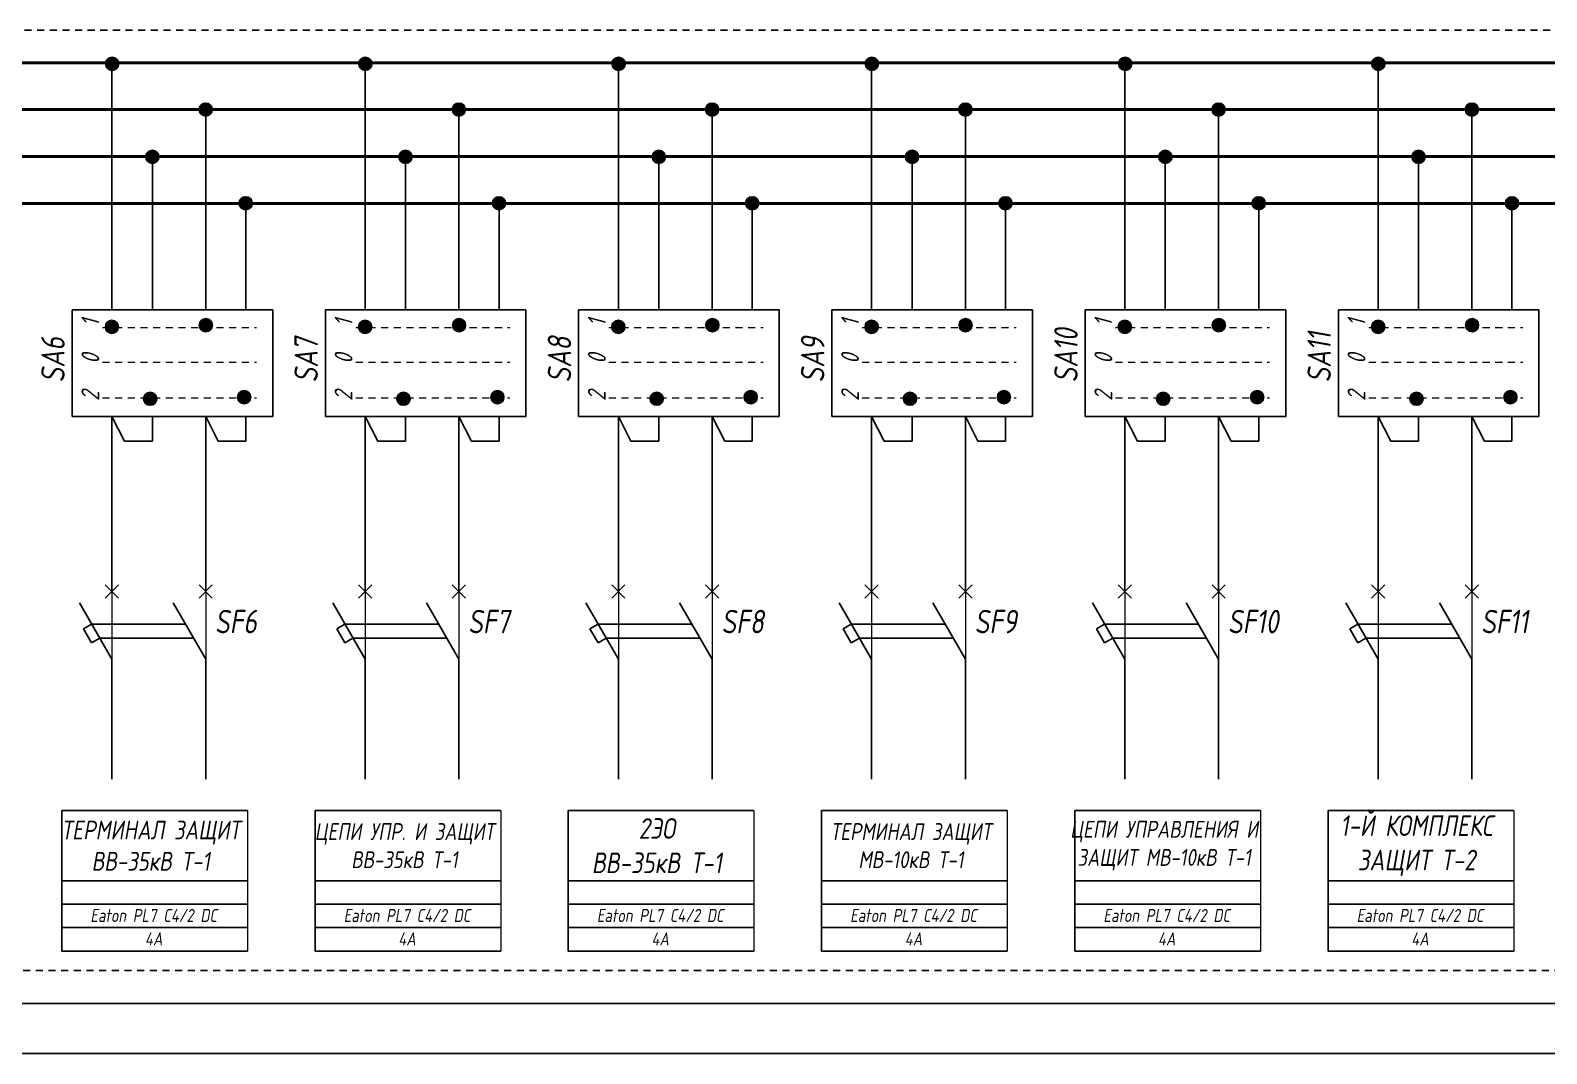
# Model space of a CAD drawing. Header units: millimetres. Extents: x 9 to 2240, y -207 to 4598.
# Drawn here: x 1325.6 to 1487.4, y 4023.9 to 4133.1 of the extents above; entities that cross this region are included whole.
import ezdxf

# ---------------------------------------------------------------- set-up
doc = ezdxf.new("R2010")
doc.units = ezdxf.units.MM
doc.linetypes.add('JIS_02_0.7', pattern=[1.35, 0.75, -0.6])
doc.layers.add('Разрывы', color=10, linetype='Continuous')
doc.styles.add('eskdw', font='', dxfattribs={"oblique": 10})
doc.styles.add('GOST', font='', dxfattribs={"oblique": 10, "height": 2.5})
doc.styles.get("Standard").update_dxf_attribs({"font": '', "oblique": 10, "height": 2.5})
doc.styles.add('Гост', font='', dxfattribs={"oblique": 10, "height": 1.4})
doc.styles.get('eskdw').set_extended_font_data('GOST type A')
doc.styles.get('GOST').set_extended_font_data('GOST type A')
doc.styles.get('Standard').set_extended_font_data('GOST type A')
doc.styles.get('Гост').set_extended_font_data('GOST type A')

msp = doc.modelspace()

# ---------------------------------------------------------------- hatches: boundary and pattern name
for points in [[(1335.06, 4129.56, 1), (1333.66, 4129.56, 1)], [(1335.06, 4129.56, 1), (1333.66, 4129.56, 1)], [(1362.07, 4129.56, 1), (1360.67, 4129.56, 1)], [(1362.07, 4129.56, 1), (1360.67, 4129.56, 1)], [(1389.09, 4129.56, 1), (1387.69, 4129.56, 1)], [(1389.09, 4129.56, 1), (1387.69, 4129.56, 1)], [(1416.1, 4129.56, 1), (1414.7, 4129.56, 1)], [(1416.1, 4129.56, 1), (1414.7, 4129.56, 1)], [(1443.12, 4129.56, 1), (1441.72, 4129.56, 1)], [(1443.12, 4129.56, 1), (1441.72, 4129.56, 1)], [(1470.13, 4129.56, 1), (1468.73, 4129.56, 1)], [(1470.13, 4129.56, 1), (1468.73, 4129.56, 1)], [(1345.04, 4124.67, 1), (1343.64, 4124.67, 1)], [(1345.04, 4124.67, 1), (1343.64, 4124.67, 1)], [(1372.05, 4124.67, 1), (1370.65, 4124.67, 1)], [(1372.05, 4124.67, 1), (1370.65, 4124.67, 1)], [(1399.06, 4124.67, 1), (1397.66, 4124.67, 1)], [(1399.06, 4124.67, 1), (1397.66, 4124.67, 1)], [(1426.08, 4124.67, 1), (1424.68, 4124.67, 1)], [(1426.08, 4124.67, 1), (1424.68, 4124.67, 1)], [(1453.09, 4124.67, 1), (1451.69, 4124.67, 1)], [(1453.09, 4124.67, 1), (1451.69, 4124.67, 1)], [(1480.11, 4124.67, 1), (1478.71, 4124.67, 1)], [(1480.11, 4124.67, 1), (1478.71, 4124.67, 1)], [(1339.35, 4119.63, 1), (1337.95, 4119.63, 1)], [(1339.35, 4119.63, 1), (1337.95, 4119.63, 1)], [(1366.36, 4119.63, 1), (1364.96, 4119.63, 1)], [(1366.36, 4119.63, 1), (1364.96, 4119.63, 1)], [(1393.38, 4119.63, 1), (1391.98, 4119.63, 1)], [(1393.38, 4119.63, 1), (1391.98, 4119.63, 1)], [(1420.39, 4119.63, 1), (1418.99, 4119.63, 1)], [(1420.39, 4119.63, 1), (1418.99, 4119.63, 1)], [(1447.41, 4119.63, 1), (1446.01, 4119.63, 1)], [(1447.41, 4119.63, 1), (1446.01, 4119.63, 1)], [(1474.42, 4119.63, 1), (1473.02, 4119.63, 1)], [(1474.42, 4119.63, 1), (1473.02, 4119.63, 1)], [(1349.31, 4114.68, 1), (1347.91, 4114.68, 1)], [(1349.31, 4114.68, 1), (1347.91, 4114.68, 1)], [(1376.33, 4114.68, 1), (1374.93, 4114.68, 1)], [(1376.33, 4114.68, 1), (1374.93, 4114.68, 1)], [(1403.34, 4114.68, 1), (1401.94, 4114.68, 1)], [(1403.34, 4114.68, 1), (1401.94, 4114.68, 1)], [(1430.36, 4114.68, 1), (1428.96, 4114.68, 1)], [(1430.36, 4114.68, 1), (1428.96, 4114.68, 1)], [(1457.37, 4114.68, 1), (1455.97, 4114.68, 1)], [(1457.37, 4114.68, 1), (1455.97, 4114.68, 1)], [(1484.39, 4114.68, 1), (1482.99, 4114.68, 1)], [(1484.39, 4114.68, 1), (1482.99, 4114.68, 1)], [(1334.34, 4102.19, 1), (1334.34, 4100.79, 1)], [(1334.34, 4102.19, 1), (1334.34, 4100.79, 1)], [(1334.34, 4102.19, 1), (1334.34, 4100.79, 1)], [(1344.36, 4102.37, 1), (1344.36, 4100.97, 1)], [(1344.36, 4102.37, 1), (1344.36, 4100.97, 1)], [(1344.36, 4102.37, 1), (1344.36, 4100.97, 1)], [(1361.35, 4102.19, 1), (1361.35, 4100.79, 1)], [(1361.35, 4102.19, 1), (1361.35, 4100.79, 1)], [(1361.35, 4102.19, 1), (1361.35, 4100.79, 1)], [(1371.37, 4102.37, 1), (1371.37, 4100.97, 1)], [(1371.37, 4102.37, 1), (1371.37, 4100.97, 1)], [(1371.37, 4102.37, 1), (1371.37, 4100.97, 1)], [(1388.36, 4102.19, 1), (1388.36, 4100.79, 1)], [(1388.36, 4102.19, 1), (1388.36, 4100.79, 1)], [(1388.36, 4102.19, 1), (1388.36, 4100.79, 1)], [(1398.39, 4102.37, 1), (1398.39, 4100.97, 1)], [(1398.39, 4102.37, 1), (1398.39, 4100.97, 1)], [(1398.39, 4102.37, 1), (1398.39, 4100.97, 1)], [(1415.38, 4102.19, 1), (1415.38, 4100.79, 1)], [(1415.38, 4102.19, 1), (1415.38, 4100.79, 1)], [(1415.38, 4102.19, 1), (1415.38, 4100.79, 1)], [(1425.4, 4102.37, 1), (1425.4, 4100.97, 1)], [(1425.4, 4102.37, 1), (1425.4, 4100.97, 1)], [(1425.4, 4102.37, 1), (1425.4, 4100.97, 1)], [(1442.39, 4102.19, 1), (1442.39, 4100.79, 1)], [(1442.39, 4102.19, 1), (1442.39, 4100.79, 1)], [(1442.39, 4102.19, 1), (1442.39, 4100.79, 1)], [(1452.42, 4102.37, 1), (1452.42, 4100.97, 1)], [(1452.42, 4102.37, 1), (1452.42, 4100.97, 1)], [(1452.42, 4102.37, 1), (1452.42, 4100.97, 1)], [(1469.41, 4102.19, 1), (1469.41, 4100.79, 1)], [(1469.41, 4102.19, 1), (1469.41, 4100.79, 1)], [(1469.41, 4102.19, 1), (1469.41, 4100.79, 1)], [(1479.43, 4102.37, 1), (1479.43, 4100.97, 1)], [(1479.43, 4102.37, 1), (1479.43, 4100.97, 1)], [(1479.43, 4102.37, 1), (1479.43, 4100.97, 1)], [(1338.42, 4094.52, 1), (1338.42, 4093.12, 1)], [(1338.42, 4094.52, 1), (1338.42, 4093.12, 1)], [(1338.42, 4094.52, 1), (1338.42, 4093.12, 1)], [(1348.45, 4094.69, 1), (1348.45, 4093.29, 1)], [(1348.45, 4094.69, 1), (1348.45, 4093.29, 1)], [(1348.45, 4094.69, 1), (1348.45, 4093.29, 1)], [(1365.44, 4094.52, 1), (1365.44, 4093.12, 1)], [(1365.44, 4094.52, 1), (1365.44, 4093.12, 1)], [(1365.44, 4094.52, 1), (1365.44, 4093.12, 1)], [(1375.46, 4094.69, 1), (1375.46, 4093.29, 1)], [(1375.46, 4094.69, 1), (1375.46, 4093.29, 1)], [(1375.46, 4094.69, 1), (1375.46, 4093.29, 1)], [(1392.45, 4094.52, 1), (1392.45, 4093.12, 1)], [(1392.45, 4094.52, 1), (1392.45, 4093.12, 1)], [(1392.45, 4094.52, 1), (1392.45, 4093.12, 1)], [(1402.48, 4094.69, 1), (1402.48, 4093.29, 1)], [(1402.48, 4094.69, 1), (1402.48, 4093.29, 1)], [(1402.48, 4094.69, 1), (1402.48, 4093.29, 1)], [(1419.47, 4094.52, 1), (1419.47, 4093.12, 1)], [(1419.47, 4094.52, 1), (1419.47, 4093.12, 1)], [(1419.47, 4094.52, 1), (1419.47, 4093.12, 1)], [(1429.49, 4094.69, 1), (1429.49, 4093.29, 1)], [(1429.49, 4094.69, 1), (1429.49, 4093.29, 1)], [(1429.49, 4094.69, 1), (1429.49, 4093.29, 1)], [(1446.48, 4094.52, 1), (1446.48, 4093.12, 1)], [(1446.48, 4094.52, 1), (1446.48, 4093.12, 1)], [(1446.48, 4094.52, 1), (1446.48, 4093.12, 1)], [(1456.51, 4094.69, 1), (1456.51, 4093.29, 1)], [(1456.51, 4094.69, 1), (1456.51, 4093.29, 1)], [(1456.51, 4094.69, 1), (1456.51, 4093.29, 1)], [(1473.5, 4094.52, 1), (1473.5, 4093.12, 1)], [(1473.5, 4094.52, 1), (1473.5, 4093.12, 1)], [(1473.5, 4094.52, 1), (1473.5, 4093.12, 1)], [(1483.52, 4094.69, 1), (1483.52, 4093.29, 1)], [(1483.52, 4094.69, 1), (1483.52, 4093.29, 1)], [(1483.52, 4094.69, 1), (1483.52, 4093.29, 1)]]:
    msp.add_hatch(color=256).paths.add_polyline_path(points)

# ---------------------------------------------------------------- linework, layer by layer
at = {"linetype": 'JIS_02_0.7'}
for p, q in [((1927.85, 4133.13), (1171.84, 4133.13)), ((1172.33, 4032.81), (2075.97, 4032.81))]:
    msp.add_line(p, q, dxfattribs=at)
at = {"lineweight": 40}
for p, q in [((1191.57, 4129.67), (2065.66, 4129.67)), ((1191.57, 4124.67), (2065.66, 4124.67)), ((1191.57, 4119.67), (2065.66, 4119.67)), ((1191.57, 4114.67), (2065.66, 4114.67))]:
    msp.add_line(p, q, dxfattribs=at)
for p, q in [((1334.33, 4103.32), (1334.33, 4129.67)), ((1361.35, 4103.32), (1361.35, 4129.67)), ((1388.36, 4103.32), (1388.36, 4129.67)), ((1415.38, 4103.32), (1415.38, 4129.67)), ((1442.39, 4103.32), (1442.39, 4129.67)), ((1469.41, 4103.32), (1469.41, 4129.67)), ((1344.34, 4103.38), (1344.34, 4124.73)), ((1371.35, 4103.38), (1371.35, 4124.73)), ((1398.36, 4103.38), (1398.36, 4124.73)), ((1425.38, 4103.38), (1425.38, 4124.73)), ((1452.39, 4103.38), (1452.39, 4124.73)), ((1479.41, 4103.38), (1479.41, 4124.73)), ((1338.65, 4103.32), (1338.65, 4119.67)), ((1365.66, 4103.32), (1365.66, 4119.67)), ((1392.68, 4103.32), (1392.68, 4119.67)), ((1419.69, 4103.32), (1419.69, 4119.67)), ((1446.71, 4103.32), (1446.71, 4119.67)), ((1473.72, 4103.32), (1473.72, 4119.67)), ((1348.61, 4103.32), (1348.61, 4114.67)), ((1375.63, 4103.32), (1375.63, 4114.67)), ((1402.64, 4103.32), (1402.64, 4114.67)), ((1429.66, 4103.32), (1429.66, 4114.67)), ((1456.67, 4103.32), (1456.67, 4114.67)), ((1483.69, 4103.32), (1483.69, 4114.67)), ((1330.09, 4103.32), (1351.49, 4103.32)), ((1330.09, 4091.93), (1330.09, 4103.32)), ((1351.49, 4103.32), (1351.49, 4091.93)), ((1357.11, 4103.32), (1378.5, 4103.32)), ((1357.11, 4091.93), (1357.11, 4103.32)), ((1378.5, 4103.32), (1378.5, 4091.93)), ((1384.12, 4103.32), (1405.52, 4103.32)), ((1384.12, 4091.93), (1384.12, 4103.32)), ((1405.52, 4103.32), (1405.52, 4091.93)), ((1411.14, 4103.32), (1432.53, 4103.32)), ((1411.14, 4091.93), (1411.14, 4103.32)), ((1432.53, 4103.32), (1432.53, 4091.93)), ((1438.15, 4103.32), (1459.55, 4103.32)), ((1438.15, 4091.93), (1438.15, 4103.32)), ((1459.55, 4103.32), (1459.55, 4091.93)), ((1465.17, 4103.32), (1486.56, 4103.32)), ((1465.17, 4091.93), (1465.17, 4103.32)), ((1486.56, 4103.32), (1486.56, 4091.93)), ((1334.33, 4091.93), (1330.09, 4091.93)), ((1351.49, 4091.93), (1334.33, 4091.93)), ((1334.33, 4091.93), (1334.33, 4073.27)), ((1334.33, 4091.93), (1335.68, 4089.3)), ((1338.65, 4091.93), (1338.65, 4089.3)), ((1344.34, 4091.93), (1344.34, 4073.27)), ((1344.34, 4091.93), (1345.68, 4089.3)), ((1348.61, 4091.93), (1348.61, 4089.3)), ((1361.35, 4091.93), (1357.11, 4091.93)), ((1378.5, 4091.93), (1361.35, 4091.93)), ((1361.35, 4091.93), (1361.35, 4073.27)), ((1361.35, 4091.93), (1362.69, 4089.3)), ((1365.66, 4091.93), (1365.66, 4089.3)), ((1371.35, 4091.93), (1371.35, 4073.27)), ((1371.35, 4091.93), (1372.69, 4089.3)), ((1375.63, 4091.93), (1375.63, 4089.3)), ((1388.36, 4091.93), (1384.12, 4091.93)), ((1405.52, 4091.93), (1388.36, 4091.93)), ((1388.36, 4091.93), (1388.36, 4073.27)), ((1388.36, 4091.93), (1389.71, 4089.3)), ((1392.68, 4091.93), (1392.68, 4089.3)), ((1398.36, 4091.93), (1398.36, 4073.27)), ((1398.36, 4091.93), (1399.71, 4089.3)), ((1402.64, 4091.93), (1402.64, 4089.3)), ((1415.38, 4091.93), (1411.14, 4091.93)), ((1432.53, 4091.93), (1415.38, 4091.93)), ((1415.38, 4091.93), (1415.38, 4073.27)), ((1415.38, 4091.93), (1416.72, 4089.3)), ((1419.69, 4091.93), (1419.69, 4089.3)), ((1425.38, 4091.93), (1425.38, 4073.27)), ((1425.38, 4091.93), (1426.72, 4089.3)), ((1429.66, 4091.93), (1429.66, 4089.3)), ((1442.39, 4091.93), (1438.15, 4091.93)), ((1459.55, 4091.93), (1442.39, 4091.93)), ((1442.39, 4091.93), (1442.39, 4073.27)), ((1442.39, 4091.93), (1443.74, 4089.3)), ((1446.71, 4091.93), (1446.71, 4089.3)), ((1452.39, 4091.93), (1452.39, 4073.27)), ((1452.39, 4091.93), (1453.74, 4089.3)), ((1456.67, 4091.93), (1456.67, 4089.3)), ((1469.41, 4091.93), (1465.17, 4091.93)), ((1486.56, 4091.93), (1469.41, 4091.93)), ((1469.41, 4091.93), (1469.41, 4073.27)), ((1469.41, 4091.93), (1470.75, 4089.3)), ((1473.72, 4091.93), (1473.72, 4089.3)), ((1479.41, 4091.93), (1479.41, 4073.27)), ((1479.41, 4091.93), (1480.75, 4089.3)), ((1483.69, 4091.93), (1483.69, 4089.3)), ((1335.68, 4089.3), (1338.65, 4089.3)), ((1345.68, 4089.3), (1348.61, 4089.3)), ((1362.69, 4089.3), (1365.66, 4089.3)), ((1372.69, 4089.3), (1375.63, 4089.3)), ((1389.71, 4089.3), (1392.68, 4089.3)), ((1399.71, 4089.3), (1402.64, 4089.3)), ((1416.72, 4089.3), (1419.69, 4089.3)), ((1426.72, 4089.3), (1429.66, 4089.3)), ((1443.74, 4089.3), (1446.71, 4089.3)), ((1453.74, 4089.3), (1456.67, 4089.3)), ((1470.75, 4089.3), (1473.72, 4089.3)), ((1480.75, 4089.3), (1483.69, 4089.3)), ((1333.63, 4072.56), (1335.04, 4073.98)), ((1335.04, 4072.56), (1333.63, 4073.98)), ((1343.63, 4072.56), (1345.04, 4073.98)), ((1345.04, 4072.56), (1343.63, 4073.98)), ((1360.64, 4072.56), (1362.06, 4073.98)), ((1362.06, 4072.56), (1360.64, 4073.98)), ((1370.64, 4072.56), (1372.06, 4073.98)), ((1372.06, 4072.56), (1370.64, 4073.98)), ((1387.66, 4072.56), (1389.07, 4073.98)), ((1389.07, 4072.56), (1387.66, 4073.98)), ((1397.66, 4072.56), (1399.07, 4073.98)), ((1399.07, 4072.56), (1397.66, 4073.98)), ((1414.67, 4072.56), (1416.09, 4073.98)), ((1416.09, 4072.56), (1414.67, 4073.98)), ((1424.67, 4072.56), (1426.09, 4073.98)), ((1426.09, 4072.56), (1424.67, 4073.98)), ((1441.69, 4072.56), (1443.1, 4073.98)), ((1443.1, 4072.56), (1441.69, 4073.98)), ((1451.69, 4072.56), (1453.1, 4073.98)), ((1453.1, 4072.56), (1451.69, 4073.98)), ((1468.7, 4072.56), (1470.12, 4073.98)), ((1470.12, 4072.56), (1468.7, 4073.98)), ((1478.7, 4072.56), (1480.12, 4073.98)), ((1480.12, 4072.56), (1478.7, 4073.98)), ((1334.34, 4066.03), (1330.87, 4072.03)), ((1344.34, 4066.03), (1340.87, 4072.03)), ((1361.35, 4066.03), (1357.89, 4072.03)), ((1371.35, 4066.03), (1367.89, 4072.03)), ((1388.36, 4066.03), (1384.9, 4072.03)), ((1398.36, 4066.03), (1394.9, 4072.03)), ((1415.38, 4066.03), (1411.92, 4072.03)), ((1425.38, 4066.03), (1421.92, 4072.03)), ((1442.39, 4066.03), (1438.93, 4072.03)), ((1452.39, 4066.03), (1448.93, 4072.03)), ((1469.41, 4066.03), (1465.95, 4072.03)), ((1479.41, 4066.03), (1475.95, 4072.03)), ((1332.17, 4069.78), (1331.3, 4069.28)), ((1331.74, 4070.53), (1331.74, 4070.53)), ((1331.74, 4070.53), (1331.74, 4070.53)), ((1332.17, 4069.78), (1342.17, 4069.78)), ((1341.74, 4070.53), (1341.74, 4070.53)), ((1359.18, 4069.78), (1358.32, 4069.28)), ((1358.75, 4070.53), (1358.75, 4070.53)), ((1358.75, 4070.53), (1358.75, 4070.53)), ((1359.18, 4069.78), (1369.18, 4069.78)), ((1368.75, 4070.53), (1368.75, 4070.53)), ((1386.2, 4069.78), (1385.33, 4069.28)), ((1385.77, 4070.53), (1385.77, 4070.53)), ((1385.77, 4070.53), (1385.77, 4070.53)), ((1386.2, 4069.78), (1396.2, 4069.78)), ((1395.77, 4070.53), (1395.77, 4070.53)), ((1413.21, 4069.78), (1412.35, 4069.28)), ((1412.78, 4070.53), (1412.78, 4070.53)), ((1412.78, 4070.53), (1412.78, 4070.53)), ((1413.21, 4069.78), (1423.21, 4069.78)), ((1422.78, 4070.53), (1422.78, 4070.53)), ((1440.23, 4069.78), (1439.36, 4069.28)), ((1439.8, 4070.53), (1439.8, 4070.53)), ((1439.8, 4070.53), (1439.8, 4070.53)), ((1440.23, 4069.78), (1450.23, 4069.78)), ((1449.8, 4070.53), (1449.8, 4070.53)), ((1467.24, 4069.78), (1466.38, 4069.28)), ((1466.81, 4070.53), (1466.81, 4070.53)), ((1466.81, 4070.53), (1466.81, 4070.53)), ((1467.24, 4069.78), (1477.24, 4069.78)), ((1476.81, 4070.53), (1476.81, 4070.53)), ((1332.17, 4067.78), (1331.3, 4069.28)), ((1333.04, 4068.28), (1332.17, 4067.78)), ((1333.04, 4068.28), (1343.04, 4068.28)), ((1359.18, 4067.78), (1358.32, 4069.28)), ((1360.05, 4068.28), (1359.18, 4067.78)), ((1360.05, 4068.28), (1370.05, 4068.28)), ((1386.2, 4067.78), (1385.33, 4069.28)), ((1387.07, 4068.28), (1386.2, 4067.78)), ((1387.07, 4068.28), (1397.07, 4068.28)), ((1413.21, 4067.78), (1412.35, 4069.28)), ((1414.08, 4068.28), (1413.21, 4067.78)), ((1414.08, 4068.28), (1424.08, 4068.28)), ((1440.23, 4067.78), (1439.36, 4069.28)), ((1441.1, 4068.28), (1440.23, 4067.78)), ((1441.1, 4068.28), (1451.1, 4068.28)), ((1467.24, 4067.78), (1466.38, 4069.28)), ((1468.11, 4068.28), (1467.24, 4067.78)), ((1468.11, 4068.28), (1478.11, 4068.28)), ((1334.34, 4066.03), (1334.34, 4053.24)), ((1344.34, 4066.03), (1344.34, 4053.24)), ((1361.35, 4066.03), (1361.35, 4053.24)), ((1371.35, 4066.03), (1371.35, 4053.24)), ((1388.36, 4066.03), (1388.36, 4053.24)), ((1398.36, 4066.03), (1398.36, 4053.24)), ((1415.38, 4066.03), (1415.38, 4053.24)), ((1425.38, 4066.03), (1425.38, 4053.24)), ((1442.39, 4066.03), (1442.39, 4053.24)), ((1452.39, 4066.03), (1452.39, 4053.24)), ((1469.41, 4066.03), (1469.41, 4053.24)), ((1479.41, 4066.03), (1479.41, 4053.24)), ((1328.99, 4049.9), (1348.8, 4049.9)), ((1328.99, 4034.9), (1328.99, 4049.9)), ((1356.01, 4049.9), (1375.82, 4049.9)), ((1356.01, 4034.9), (1356.01, 4049.9)), ((1383.02, 4049.9), (1402.83, 4049.9)), ((1383.02, 4034.9), (1383.02, 4049.9)), ((1410.04, 4049.9), (1429.85, 4049.9)), ((1410.04, 4034.9), (1410.04, 4049.9)), ((1437.05, 4049.9), (1456.86, 4049.9)), ((1437.05, 4034.9), (1437.05, 4049.9)), ((1464.07, 4049.9), (1483.88, 4049.9)), ((1464.07, 4034.9), (1464.07, 4049.9)), ((1328.99, 4042.4), (1348.8, 4042.4)), ((1356.01, 4042.4), (1375.82, 4042.4)), ((1383.02, 4042.4), (1402.83, 4042.4)), ((1410.04, 4042.4), (1429.85, 4042.4)), ((1437.05, 4042.4), (1456.86, 4042.4)), ((1464.07, 4042.4), (1483.88, 4042.4)), ((1328.99, 4039.9), (1348.8, 4039.9)), ((1356.01, 4039.9), (1375.82, 4039.9)), ((1383.02, 4039.9), (1402.83, 4039.9)), ((1410.04, 4039.9), (1429.85, 4039.9)), ((1437.05, 4039.9), (1456.86, 4039.9)), ((1464.07, 4039.9), (1483.88, 4039.9)), ((1328.99, 4037.4), (1348.8, 4037.4)), ((1356.01, 4037.4), (1375.82, 4037.4)), ((1383.02, 4037.4), (1402.83, 4037.4)), ((1410.04, 4037.4), (1429.85, 4037.4)), ((1437.05, 4037.4), (1456.86, 4037.4)), ((1464.07, 4037.4), (1483.88, 4037.4)), ((1328.99, 4034.9), (1348.8, 4034.9)), ((1328.99, 4034.9), (1348.8, 4034.9)), ((1356.01, 4034.9), (1375.82, 4034.9)), ((1356.01, 4034.9), (1375.82, 4034.9)), ((1383.02, 4034.9), (1402.83, 4034.9)), ((1383.02, 4034.9), (1402.83, 4034.9)), ((1410.04, 4034.9), (1429.85, 4034.9)), ((1410.04, 4034.9), (1429.85, 4034.9)), ((1437.05, 4034.9), (1456.86, 4034.9)), ((1437.05, 4034.9), (1456.86, 4034.9)), ((1464.07, 4034.9), (1483.88, 4034.9)), ((1464.07, 4034.9), (1483.88, 4034.9)), ((1167.52, 4029.31), (2092.74, 4029.31)), ((1147.52, 4023.95), (2240.14, 4023.95))]:
    msp.add_line(p, q)
at = {"linetype": 'JIS_02_0.7', "lineweight": 15}
for p, q in [((1333.34, 4101.42), (1349.77, 4101.42)), ((1360.35, 4101.42), (1376.78, 4101.42)), ((1387.36, 4101.42), (1403.8, 4101.42)), ((1414.38, 4101.42), (1430.81, 4101.42)), ((1441.39, 4101.42), (1457.83, 4101.42)), ((1468.41, 4101.42), (1484.84, 4101.42)), ((1333.34, 4097.72), (1349.77, 4097.72)), ((1360.35, 4097.72), (1376.78, 4097.72)), ((1387.36, 4097.72), (1403.8, 4097.72)), ((1414.38, 4097.72), (1430.81, 4097.72)), ((1441.39, 4097.72), (1457.83, 4097.72)), ((1468.41, 4097.72), (1484.84, 4097.72)), ((1333.34, 4093.93), (1349.77, 4093.93)), ((1360.35, 4093.93), (1376.78, 4093.93)), ((1387.36, 4093.93), (1403.8, 4093.93)), ((1414.38, 4093.93), (1430.81, 4093.93)), ((1441.39, 4093.93), (1457.83, 4093.93)), ((1468.41, 4093.93), (1484.84, 4093.93))]:
    msp.add_line(p, q, dxfattribs=at)
at = {"lineweight": 9}
for p, q in [((1348.8, 4049.9), (1348.8, 4034.9)), ((1348.8, 4049.9), (1348.8, 4034.9)), ((1375.82, 4049.9), (1375.82, 4034.9)), ((1375.82, 4049.9), (1375.82, 4034.9)), ((1402.83, 4049.9), (1402.83, 4034.9)), ((1402.83, 4049.9), (1402.83, 4034.9)), ((1429.85, 4049.9), (1429.85, 4034.9)), ((1429.85, 4049.9), (1429.85, 4034.9)), ((1456.86, 4049.9), (1456.86, 4034.9)), ((1456.86, 4049.9), (1456.86, 4034.9)), ((1483.88, 4049.9), (1483.88, 4034.9)), ((1483.88, 4049.9), (1483.88, 4034.9))]:
    msp.add_line(p, q, dxfattribs=at)
for centre in [(1334.36, 4129.56), (1334.36, 4129.56), (1361.37, 4129.56), (1361.37, 4129.56), (1388.39, 4129.56), (1388.39, 4129.56), (1415.4, 4129.56), (1415.4, 4129.56), (1442.42, 4129.56), (1442.42, 4129.56), (1469.43, 4129.56), (1469.43, 4129.56), (1344.34, 4124.67), (1344.34, 4124.67), (1371.35, 4124.67), (1371.35, 4124.67), (1398.36, 4124.67), (1398.36, 4124.67), (1425.38, 4124.67), (1425.38, 4124.67), (1452.39, 4124.67), (1452.39, 4124.67), (1479.41, 4124.67), (1479.41, 4124.67), (1338.65, 4119.63), (1338.65, 4119.63), (1365.66, 4119.63), (1365.66, 4119.63), (1392.68, 4119.63), (1392.68, 4119.63), (1419.69, 4119.63), (1419.69, 4119.63), (1446.71, 4119.63), (1446.71, 4119.63), (1473.72, 4119.63), (1473.72, 4119.63), (1348.61, 4114.68), (1348.61, 4114.68), (1375.63, 4114.68), (1375.63, 4114.68), (1402.64, 4114.68), (1402.64, 4114.68), (1429.66, 4114.68), (1429.66, 4114.68), (1456.67, 4114.68), (1456.67, 4114.68), (1483.69, 4114.68), (1483.69, 4114.68), (1334.34, 4101.49), (1334.34, 4101.49), (1334.34, 4101.49), (1344.36, 4101.67), (1344.36, 4101.67), (1344.36, 4101.67), (1361.35, 4101.49), (1361.35, 4101.49), (1361.35, 4101.49), (1371.37, 4101.67), (1371.37, 4101.67), (1371.37, 4101.67), (1388.36, 4101.49), (1388.36, 4101.49), (1388.36, 4101.49), (1398.39, 4101.67), (1398.39, 4101.67), (1398.39, 4101.67), (1415.38, 4101.49), (1415.38, 4101.49), (1415.38, 4101.49), (1425.4, 4101.67), (1425.4, 4101.67), (1425.4, 4101.67), (1442.39, 4101.49), (1442.39, 4101.49), (1442.39, 4101.49), (1452.42, 4101.67), (1452.42, 4101.67), (1452.42, 4101.67), (1469.41, 4101.49), (1469.41, 4101.49), (1469.41, 4101.49), (1479.43, 4101.67), (1479.43, 4101.67), (1479.43, 4101.67), (1338.42, 4093.82), (1338.42, 4093.82), (1338.42, 4093.82), (1348.45, 4093.99), (1348.45, 4093.99), (1348.45, 4093.99), (1365.44, 4093.82), (1365.44, 4093.82), (1365.44, 4093.82), (1375.46, 4093.99), (1375.46, 4093.99), (1375.46, 4093.99), (1392.45, 4093.82), (1392.45, 4093.82), (1392.45, 4093.82), (1402.48, 4093.99), (1402.48, 4093.99), (1402.48, 4093.99), (1419.47, 4093.82), (1419.47, 4093.82), (1419.47, 4093.82), (1429.49, 4093.99), (1429.49, 4093.99), (1429.49, 4093.99), (1446.48, 4093.82), (1446.48, 4093.82), (1446.48, 4093.82), (1456.51, 4093.99), (1456.51, 4093.99), (1456.51, 4093.99), (1473.5, 4093.82), (1473.5, 4093.82), (1473.5, 4093.82), (1483.52, 4093.99), (1483.52, 4093.99), (1483.52, 4093.99)]:
    msp.add_circle(centre, 0.7)
at = {"layer": 'Разрывы', "lineweight": 13}
for p, q in [((1334.34, 4073.27), (1334.34, 4066.03)), ((1344.34, 4073.27), (1344.34, 4066.03)), ((1361.35, 4073.27), (1361.35, 4066.03)), ((1371.35, 4073.27), (1371.35, 4066.03)), ((1388.36, 4073.27), (1388.36, 4066.03)), ((1398.36, 4073.27), (1398.36, 4066.03)), ((1415.38, 4073.27), (1415.38, 4066.03)), ((1425.38, 4073.27), (1425.38, 4066.03)), ((1442.39, 4073.27), (1442.39, 4066.03)), ((1452.39, 4073.27), (1452.39, 4066.03)), ((1469.41, 4073.27), (1469.41, 4066.03)), ((1479.41, 4073.27), (1479.41, 4066.03))]:
    msp.add_line(p, q, dxfattribs=at)

# ---------------------------------------------------------------- texts
for s, height, style, oblique, p in [('2   0   1', 1.9, 'eskdw', 15, (1332.99, 4093.58)), ('2   0   1', 1.9, 'eskdw', 15, (1360, 4093.58)), ('2   0   1', 1.9, 'eskdw', 15, (1387.02, 4093.58)), ('2   0   1', 1.9, 'eskdw', 15, (1414.03, 4093.58)), ('2   0   1', 1.9, 'eskdw', 15, (1441.05, 4093.58)), ('2   0   1', 1.9, 'eskdw', 15, (1468.06, 4093.58)), ('SА7', 2.5, 'GOST', 10, (1356.31, 4095.54)), ('SА8', 2.5, 'GOST', 10, (1383.33, 4095.54)), ('SА9', 2.5, 'GOST', 10, (1410.34, 4095.54)), ('SА10', 2.5, 'GOST', 10, (1437.36, 4095.54)), ('SА11', 2.5, 'GOST', 10, (1464.37, 4095.54)), ('SА6', 2.5, 'GOST', 10, (1329.3, 4095.54))]:
    msp.add_text(s, height=height, rotation=90, dxfattribs=dict(style=style, oblique=oblique)).set_placement(p)
at = {"style": 'GOST', "oblique": 10}
for s, p in [('SF6', (1345.31, 4068.8)), ('SF7', (1372.32, 4068.8)), ('SF8', (1399.34, 4068.8)), ('SF9', (1426.35, 4068.8)), ('SF10', (1453.37, 4068.8)), ('SF11', (1480.38, 4068.8))]:
    msp.add_text(s, height=2.5, dxfattribs=at).set_placement(p)
at = {"lineweight": 9, "width": 20, "attachment_point": 5, "style": 'Гост'}
for s, insert, char_height in [('\\pl-0.9;ТЕРМИНАЛ ЗАЩИТ ВВ-35кВ Т-1', (1338.93, 4046.14), 2), ('\\pl-0.99;2ЭО \\PВВ-35кВ Т-1', (1392.96, 4046.14), 2.2), ('\\pl-0.81;ЦЕПИ УПРАВЛЕНИЯ И ЗАЩИТ МВ-10кВ Т-1', (1446.99, 4046.14), 1.8), ('\\pl-0.99;1-Й КОМПЛЕКС ЗАЩИТ Т-2', (1474.01, 4046.14), 2.2), ('\\pl-0.81;ЦЕПИ УПР. И ЗАЩИТ ВВ-35кВ Т-1', (1365.95, 4046.14), 1.8), ('\\pl-0.81;ТЕРМИНАЛ ЗАЩИТ МВ-10кВ Т-1', (1419.98, 4046.14), 1.8)]:
    msp.add_mtext(s, dxfattribs=dict(at, insert=insert, char_height=char_height))
at = {"lineweight": 9, "char_height": 1.4, "width": 20, "attachment_point": 5}
for s, insert in [('{\\fGOST 2.304 type A|b0|i0|c0|p34;Eaton PL7 C4/2\\fGOST 2.304 type A|b0|i0|c204|p34; \\fGOST 2.304 type A|b0|i0|c0|p34;DC}', (1338.8, 4038.69)), ('{\\fGOST 2.304 type A|b0|i0|c0|p34;Eaton PL7 C4/2\\fGOST 2.304 type A|b0|i0|c204|p34; \\fGOST 2.304 type A|b0|i0|c0|p34;DC}', (1365.82, 4038.69)), ('{\\fGOST 2.304 type A|b0|i0|c0|p34;Eaton PL7 C4/2\\fGOST 2.304 type A|b0|i0|c204|p34; \\fGOST 2.304 type A|b0|i0|c0|p34;DC}', (1392.83, 4038.69)), ('{\\fGOST 2.304 type A|b0|i0|c0|p34;Eaton PL7 C4/2\\fGOST 2.304 type A|b0|i0|c204|p34; \\fGOST 2.304 type A|b0|i0|c0|p34;DC}', (1419.85, 4038.69)), ('{\\fGOST 2.304 type A|b0|i0|c0|p34;Eaton PL7 C4/2\\fGOST 2.304 type A|b0|i0|c204|p34; \\fGOST 2.304 type A|b0|i0|c0|p34;DC}', (1446.86, 4038.69)), ('{\\fGOST 2.304 type A|b0|i0|c0|p34;Eaton PL7 C4/2\\fGOST 2.304 type A|b0|i0|c204|p34; \\fGOST 2.304 type A|b0|i0|c0|p34;DC}', (1473.88, 4038.69)), ('{\\fGOST 2.304 type A|b0|i0|c204|p34;4А}', (1338.8, 4036.19)), ('{\\fGOST 2.304 type A|b0|i0|c204|p34;4А}', (1365.82, 4036.19)), ('{\\fGOST 2.304 type A|b0|i0|c204|p34;4А}', (1392.83, 4036.19)), ('{\\fGOST 2.304 type A|b0|i0|c204|p34;4А}', (1419.85, 4036.19)), ('{\\fGOST 2.304 type A|b0|i0|c204|p34;4А}', (1446.86, 4036.19)), ('{\\fGOST 2.304 type A|b0|i0|c204|p34;4А}', (1473.88, 4036.19))]:
    msp.add_mtext(s, dxfattribs=dict(at, insert=insert))

doc.saveas('drawing.dxf')
